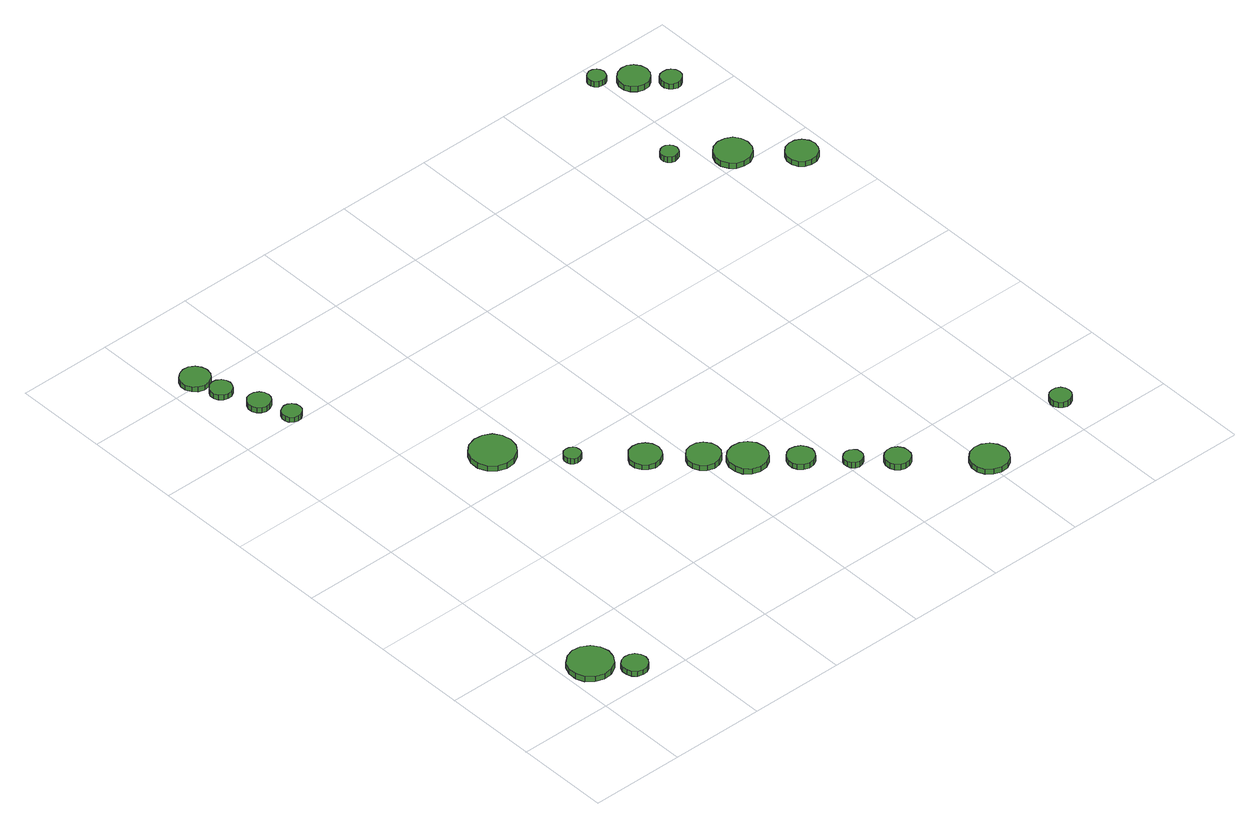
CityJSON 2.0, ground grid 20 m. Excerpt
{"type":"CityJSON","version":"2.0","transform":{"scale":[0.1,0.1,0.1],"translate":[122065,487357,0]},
"CityObjects":{
"tree1":{"type":"SolitaryVegetationObject","attributes":{"function":"something"},"geometry":[{"type":"MultiSurface","lod":"1","boundaries":[[[0,1,2,3,4,5,6,7,8,9,10,11,12,13,14]],[[15,16,17,18,19,20,21,22,23,24,25,26,27,28,29]],[[0,29,28,1]],[[1,28,27,2]],[[2,27,26,3]],[[3,26,25,4]],[[4,25,24,5]],[[5,24,23,6]],[[6,23,22,7]],[[7,22,21,8]],[[8,21,20,9]],[[9,20,19,10]],[[10,19,18,11]],[[11,18,17,12]],[[12,17,16,13]],[[13,16,15,14]],[[14,15,29,0]]]}]},
"tree2":{"type":"SolitaryVegetationObject","attributes":{"function":"something"},"geometry":[{"type":"MultiSurface","lod":"1","boundaries":[[[30,31,32,33,34,35,36,37,38,39,40,41,42,43,44]],[[45,46,47,48,49,50,51,52,53,54,55,56,57,58,59]],[[30,59,58,31]],[[31,58,57,32]],[[32,57,56,33]],[[33,56,55,34]],[[34,55,54,35]],[[35,54,53,36]],[[36,53,52,37]],[[37,52,51,38]],[[38,51,50,39]],[[39,50,49,40]],[[40,49,48,41]],[[41,48,47,42]],[[42,47,46,43]],[[43,46,45,44]],[[44,45,59,30]]]}]},
"tree3":{"type":"SolitaryVegetationObject","attributes":{"function":"something"},"geometry":[{"type":"MultiSurface","lod":"1","boundaries":[[[60,61,62,63,64,65,66,67,68,69,70,71,72,73,74]],[[75,76,77,78,79,80,81,82,83,84,85,86,87,88,89]],[[60,89,88,61]],[[61,88,87,62]],[[62,87,86,63]],[[63,86,85,64]],[[64,85,84,65]],[[65,84,83,66]],[[66,83,82,67]],[[67,82,81,68]],[[68,81,80,69]],[[69,80,79,70]],[[70,79,78,71]],[[71,78,77,72]],[[72,77,76,73]],[[73,76,75,74]],[[74,75,89,60]]]}]},
"tree4":{"type":"SolitaryVegetationObject","attributes":{"function":"something"},"geometry":[{"type":"MultiSurface","lod":"1","boundaries":[[[90,91,92,93,94,95,96,97,98,99,100,101,102,103,104]],[[105,106,107,108,109,110,111,112,113,114,115,116,117,118,119]],[[90,119,118,91]],[[91,118,117,92]],[[92,117,116,93]],[[93,116,115,94]],[[94,115,114,95]],[[95,114,113,96]],[[96,113,112,97]],[[97,112,111,98]],[[98,111,110,99]],[[99,110,109,100]],[[100,109,108,101]],[[101,108,107,102]],[[102,107,106,103]],[[103,106,105,104]],[[104,105,119,90]]]}]},
"tree5":{"type":"SolitaryVegetationObject","attributes":{"function":"something"},"geometry":[{"type":"MultiSurface","lod":"1","boundaries":[[[120,121,122,123,124,125,126,127,128,129,130,131,132,133,134]],[[135,136,137,138,139,140,141,142,143,144,145,146,147,148,149]],[[120,149,148,121]],[[121,148,147,122]],[[122,147,146,123]],[[123,146,145,124]],[[124,145,144,125]],[[125,144,143,126]],[[126,143,142,127]],[[127,142,141,128]],[[128,141,140,129]],[[129,140,139,130]],[[130,139,138,131]],[[131,138,137,132]],[[132,137,136,133]],[[133,136,135,134]],[[134,135,149,120]]]}]},
"tree6":{"type":"SolitaryVegetationObject","attributes":{"function":"something"},"geometry":[{"type":"MultiSurface","lod":"1","boundaries":[[[150,151,152,153,154,155,156,157,158,159,160,161,162,163,164]],[[165,166,167,168,169,170,171,172,173,174,175,176,177,178,179]],[[150,179,178,151]],[[151,178,177,152]],[[152,177,176,153]],[[153,176,175,154]],[[154,175,174,155]],[[155,174,173,156]],[[156,173,172,157]],[[157,172,171,158]],[[158,171,170,159]],[[159,170,169,160]],[[160,169,168,161]],[[161,168,167,162]],[[162,167,166,163]],[[163,166,165,164]],[[164,165,179,150]]]}]},
"tree7":{"type":"SolitaryVegetationObject","attributes":{"function":"something"},"geometry":[{"type":"MultiSurface","lod":"1","boundaries":[[[180,181,182,183,184,185,186,187,188,189,190,191,192,193,194]],[[195,196,197,198,199,200,201,202,203,204,205,206,207,208,209]],[[180,209,208,181]],[[181,208,207,182]],[[182,207,206,183]],[[183,206,205,184]],[[184,205,204,185]],[[185,204,203,186]],[[186,203,202,187]],[[187,202,201,188]],[[188,201,200,189]],[[189,200,199,190]],[[190,199,198,191]],[[191,198,197,192]],[[192,197,196,193]],[[193,196,195,194]],[[194,195,209,180]]]}]},
"tree8":{"type":"SolitaryVegetationObject","attributes":{"function":"something"},"geometry":[{"type":"MultiSurface","lod":"1","boundaries":[[[210,211,212,213,214,215,216,217,218,219,220,221,222,223,224]],[[225,226,227,228,229,230,231,232,233,234,235,236,237,238,239]],[[210,239,238,211]],[[211,238,237,212]],[[212,237,236,213]],[[213,236,235,214]],[[214,235,234,215]],[[215,234,233,216]],[[216,233,232,217]],[[217,232,231,218]],[[218,231,230,219]],[[219,230,229,220]],[[220,229,228,221]],[[221,228,227,222]],[[222,227,226,223]],[[223,226,225,224]],[[224,225,239,210]]]}]},
"tree9":{"type":"SolitaryVegetationObject","attributes":{"function":"something"},"geometry":[{"type":"MultiSurface","lod":"1","boundaries":[[[240,241,242,243,244,245,246,247,248,249,250,251,252,253,254]],[[255,256,257,258,259,260,261,262,263,264,265,266,267,268,269]],[[240,269,268,241]],[[241,268,267,242]],[[242,267,266,243]],[[243,266,265,244]],[[244,265,264,245]],[[245,264,263,246]],[[246,263,262,247]],[[247,262,261,248]],[[248,261,260,249]],[[249,260,259,250]],[[250,259,258,251]],[[251,258,257,252]],[[252,257,256,253]],[[253,256,255,254]],[[254,255,269,240]]]}]},
"tree10":{"type":"SolitaryVegetationObject","attributes":{"function":"something"},"geometry":[{"type":"MultiSurface","lod":"1","boundaries":[[[270,271,272,273,274,275,276,277,278,279,280,281,282,283,284]],[[285,286,287,288,289,290,291,292,293,294,295,296,297,298,299]],[[270,299,298,271]],[[271,298,297,272]],[[272,297,296,273]],[[273,296,295,274]],[[274,295,294,275]],[[275,294,293,276]],[[276,293,292,277]],[[277,292,291,278]],[[278,291,290,279]],[[279,290,289,280]],[[280,289,288,281]],[[281,288,287,282]],[[282,287,286,283]],[[283,286,285,284]],[[284,285,299,270]]]}]},
"tree11":{"type":"SolitaryVegetationObject","attributes":{"function":"something"},"geometry":[{"type":"MultiSurface","lod":"1","boundaries":[[[300,301,302,303,304,305,306,307,308,309,310,311,312,313,314]],[[315,316,317,318,319,320,321,322,323,324,325,326,327,328,329]],[[300,329,328,301]],[[301,328,327,302]],[[302,327,326,303]],[[303,326,325,304]],[[304,325,324,305]],[[305,324,323,306]],[[306,323,322,307]],[[307,322,321,308]],[[308,321,320,309]],[[309,320,319,310]],[[310,319,318,311]],[[311,318,317,312]],[[312,317,316,313]],[[313,316,315,314]],[[314,315,329,300]]]}]},
"tree12":{"type":"SolitaryVegetationObject","attributes":{"function":"something"},"geometry":[{"type":"MultiSurface","lod":"1","boundaries":[[[330,331,332,333,334,335,336,337,338,339,340,341,342,343,344]],[[345,346,347,348,349,350,351,352,353,354,355,356,357,358,359]],[[330,359,358,331]],[[331,358,357,332]],[[332,357,356,333]],[[333,356,355,334]],[[334,355,354,335]],[[335,354,353,336]],[[336,353,352,337]],[[337,352,351,338]],[[338,351,350,339]],[[339,350,349,340]],[[340,349,348,341]],[[341,348,347,342]],[[342,347,346,343]],[[343,346,345,344]],[[344,345,359,330]]]}]},
"tree13":{"type":"SolitaryVegetationObject","attributes":{"function":"something"},"geometry":[{"type":"MultiSurface","lod":"1","boundaries":[[[360,361,362,363,364,365,366,367,368,369,370,371,372,373,374]],[[375,376,377,378,379,380,381,382,383,384,385,386,387,388,389]],[[360,389,388,361]],[[361,388,387,362]],[[362,387,386,363]],[[363,386,385,364]],[[364,385,384,365]],[[365,384,383,366]],[[366,383,382,367]],[[367,382,381,368]],[[368,381,380,369]],[[369,380,379,370]],[[370,379,378,371]],[[371,378,377,372]],[[372,377,376,373]],[[373,376,375,374]],[[374,375,389,360]]]}]},
"tree14":{"type":"SolitaryVegetationObject","attributes":{"function":"something"},"geometry":[{"type":"MultiSurface","lod":"1","boundaries":[[[390,391,392,393,394,395,396,397,398,399,400,401,402,403,404]],[[405,406,407,408,409,410,411,412,413,414,415,416,417,418,419]],[[390,419,418,391]],[[391,418,417,392]],[[392,417,416,393]],[[393,416,415,394]],[[394,415,414,395]],[[395,414,413,396]],[[396,413,412,397]],[[397,412,411,398]],[[398,411,410,399]],[[399,410,409,400]],[[400,409,408,401]],[[401,408,407,402]],[[402,407,406,403]],[[403,406,405,404]],[[404,405,419,390]]]}]},
"tree15":{"type":"SolitaryVegetationObject","attributes":{"function":"something"},"geometry":[{"type":"MultiSurface","lod":"1","boundaries":[[[420,421,422,423,424,425,426,427,428,429,430,431,432,433,434]],[[435,436,437,438,439,440,441,442,443,444,445,446,447,448,449]],[[420,449,448,421]],[[421,448,447,422]],[[422,447,446,423]],[[423,446,445,424]],[[424,445,444,425]],[[425,444,443,426]],[[426,443,442,427]],[[427,442,441,428]],[[428,441,440,429]],[[429,440,439,430]],[[430,439,438,431]],[[431,438,437,432]],[[432,437,436,433]],[[433,436,435,434]],[[434,435,449,420]]]}]},
"tree16":{"type":"SolitaryVegetationObject","attributes":{"function":"something"},"geometry":[{"type":"MultiSurface","lod":"1","boundaries":[[[450,451,452,453,454,455,456,457,458,459,460,461,462,463,464]],[[465,466,467,468,469,470,471,472,473,474,475,476,477,478,479]],[[450,479,478,451]],[[451,478,477,452]],[[452,477,476,453]],[[453,476,475,454]],[[454,475,474,455]],[[455,474,473,456]],[[456,473,472,457]],[[457,472,471,458]],[[458,471,470,459]],[[459,470,469,460]],[[460,469,468,461]],[[461,468,467,462]],[[462,467,466,463]],[[463,466,465,464]],[[464,465,479,450]]]}]},
"tree17":{"type":"SolitaryVegetationObject","attributes":{"function":"something"},"geometry":[{"type":"MultiSurface","lod":"1","boundaries":[[[480,481,482,483,484,485,486,487,488,489,490,491,492,493,494]],[[495,496,497,498,499,500,501,502,503,504,505,506,507,508,509]],[[480,509,508,481]],[[481,508,507,482]],[[482,507,506,483]],[[483,506,505,484]],[[484,505,504,485]],[[485,504,503,486]],[[486,503,502,487]],[[487,502,501,488]],[[488,501,500,489]],[[489,500,499,490]],[[490,499,498,491]],[[491,498,497,492]],[[492,497,496,493]],[[493,496,495,494]],[[494,495,509,480]]]}]},
"tree18":{"type":"SolitaryVegetationObject","attributes":{"function":"something"},"geometry":[{"type":"MultiSurface","lod":"1","boundaries":[[[510,511,512,513,514,515,516,517,518,519,520,521,522,523,524]],[[525,526,527,528,529,530,531,532,533,534,535,536,537,538,539]],[[510,539,538,511]],[[511,538,537,512]],[[512,537,536,513]],[[513,536,535,514]],[[514,535,534,515]],[[515,534,533,516]],[[516,533,532,517]],[[517,532,531,518]],[[518,531,530,519]],[[519,530,529,520]],[[520,529,528,521]],[[521,528,527,522]],[[522,527,526,523]],[[523,526,525,524]],[[524,525,539,510]]]}]},
"tree19":{"type":"SolitaryVegetationObject","attributes":{"function":"something"},"geometry":[{"type":"MultiSurface","lod":"1","boundaries":[[[540,541,542,543,544,545,546,547,548,549,550,551,552,553,554]],[[555,556,557,558,559,560,561,562,563,564,565,566,567,568,569]],[[540,569,568,541]],[[541,568,567,542]],[[542,567,566,543]],[[543,566,565,544]],[[544,565,564,545]],[[545,564,563,546]],[[546,563,562,547]],[[547,562,561,548]],[[548,561,560,549]],[[549,560,559,550]],[[550,559,558,551]],[[551,558,557,552]],[[552,557,556,553]],[[553,556,555,554]],[[554,555,569,540]]]}]},
"tree20":{"type":"SolitaryVegetationObject","attributes":{"function":"something"},"geometry":[{"type":"MultiSurface","lod":"1","boundaries":[[[570,571,572,573,574,575,576,577,578,579,580,581,582,583,584]],[[585,586,587,588,589,590,591,592,593,594,595,596,597,598,599]],[[570,599,598,571]],[[571,598,597,572]],[[572,597,596,573]],[[573,596,595,574]],[[574,595,594,575]],[[575,594,593,576]],[[576,593,592,577]],[[577,592,591,578]],[[578,591,590,579]],[[579,590,589,580]],[[580,589,588,581]],[[581,588,587,582]],[[582,587,586,583]],[[583,586,585,584]],[[584,585,599,570]]]}]},
"tree21":{"type":"SolitaryVegetationObject","attributes":{"function":"something"},"geometry":[{"type":"MultiSurface","lod":"1","boundaries":[[[600,601,602,603,604,605,606,607,608,609,610,611,612,613,614]],[[615,616,617,618,619,620,621,622,623,624,625,626,627,628,629]],[[600,629,628,601]],[[601,628,627,602]],[[602,627,626,603]],[[603,626,625,604]],[[604,625,624,605]],[[605,624,623,606]],[[606,623,622,607]],[[607,622,621,608]],[[608,621,620,609]],[[609,620,619,610]],[[610,619,618,611]],[[611,618,617,612]],[[612,617,616,613]],[[613,616,615,614]],[[614,615,629,600]]]}]},
"tree22":{"type":"SolitaryVegetationObject","attributes":{"function":"something"},"geometry":[{"type":"MultiSurface","lod":"1","boundaries":[[[630,631,632,633,634,635,636,637,638,639,640,641,642,643,644]],[[645,646,647,648,649,650,651,652,653,654,655,656,657,658,659]],[[630,659,658,631]],[[631,658,657,632]],[[632,657,656,633]],[[633,656,655,634]],[[634,655,654,635]],[[635,654,653,636]],[[636,653,652,637]],[[637,652,651,638]],[[638,651,650,639]],[[639,650,649,640]],[[640,649,648,641]],[[641,648,647,642]],[[642,647,646,643]],[[643,646,645,644]],[[644,645,659,630]]]}]}
},
"vertices":[
[99,102,17],[95,121,17],[84,136,17],[67,146,17],[49,148,17],[31,142,17],[16,129,17],[9,112,17],[9,93,17],[16,76,17],[31,63,17],[49,57,17],[67,59,17],[84,68,17],[95,84,17],[95,84,4],[84,68,4],[67,59,4],[49,57,4],[31,63,4],[16,76,4],[9,93,4],[9,112,4],[16,129,4],[31,142,4],[49,148,4],[67,146,4],[84,136,4],[95,121,4],[99,102,4],
[141,45,15],[138,56,15],[132,65,15],[122,70,15],[112,71,15],[101,68,15],[93,61,15],[89,51,15],[89,40,15],[93,30,15],[101,22,15],[112,19,15],[122,20,15],[132,26,15],[138,35,15],[138,35,3],[132,26,3],[122,20,3],[112,19,3],[101,22,3],[93,30,3],[89,40,3],[89,51,3],[93,61,3],[101,68,3],[112,71,3],[122,70,3],[132,65,3],[138,56,3],[141,45,3],
[96,1157,14],[94,1166,14],[89,1174,14],[80,1179,14],[71,1180,14],[62,1177,14],[55,1170,14],[51,1162,14],[51,1152,14],[55,1144,14],[62,1137,14],[71,1134,14],[80,1135,14],[89,1140,14],[94,1148,14],[94,1148,2],[89,1140,2],[80,1135,2],[71,1134,2],[62,1137,2],[55,1144,2],[51,1152,2],[51,1162,2],[55,1170,2],[62,1177,2],[71,1180,2],[80,1179,2],[89,1174,2],[94,1166,2],[96,1157,2],
[88,1212,15],[85,1224,15],[78,1234,15],[67,1241,15],[54,1242,15],[42,1238,15],[33,1230,15],[27,1218,15],[27,1205,15],[33,1194,15],[42,1185,15],[54,1181,15],[67,1183,15],[78,1189,15],[85,1199,15],[85,1199,3],[78,1189,3],[67,1183,3],[54,1181,3],[42,1185,3],[33,1194,3],[27,1205,3],[27,1218,3],[33,1230,3],[42,1238,3],[54,1242,3],[67,1241,3],[78,1234,3],[85,1224,3],[88,1212,3],
[126,1082,14],[124,1092,14],[118,1100,14],[109,1105,14],[100,1106,14],[90,1103,14],[83,1096,14],[79,1087,14],[79,1077,14],[83,1068,14],[90,1062,14],[100,1059,14],[109,1060,14],[118,1065,14],[124,1073,14],[124,1073,2],[118,1065,2],[109,1060,2],[100,1059,2],[90,1062,2],[83,1068,2],[79,1077,2],[79,1087,2],[83,1096,2],[90,1103,2],[100,1106,2],[109,1105,2],[118,1100,2],[124,1092,2],[126,1082,2],
[147,1019,14],[145,1027,14],[140,1034,14],[133,1038,14],[125,1039,14],[117,1036,14],[110,1031,14],[107,1023,14],[107,1015,14],[110,1007,14],[117,1001,14],[125,999,14],[133,999,14],[140,1004,14],[145,1010,14],[145,1010,2],[140,1004,2],[133,999,2],[125,999,2],[117,1001,2],[110,1007,2],[107,1015,2],[107,1023,2],[110,1031,2],[117,1036,2],[125,1039,2],[133,1038,2],[140,1034,2],[145,1027,2],[147,1019,2],
[370,677,21],[366,696,21],[355,712,21],[338,721,21],[319,723,21],[300,717,21],[286,704,21],[278,687,21],[278,667,21],[286,649,21],[300,636,21],[319,630,21],[338,632,21],[355,642,21],[366,658,21],[366,658,8],[355,642,8],[338,632,8],[319,630,8],[300,636,8],[286,649,8],[278,667,8],[278,687,8],[286,704,8],[300,717,8],[319,723,8],[338,721,8],[355,712,8],[366,696,8],[370,677,8],
[450,575,16],[449,582,16],[445,588,16],[438,591,16],[431,592,16],[424,590,16],[419,585,16],[416,579,16],[416,571,16],[419,565,16],[424,560,16],[431,558,16],[438,559,16],[445,562,16],[449,568,16],[449,568,3],[445,562,3],[438,559,3],[431,558,3],[424,560,3],[419,565,3],[416,571,3],[416,579,3],[419,585,3],[424,590,3],[431,592,3],[438,591,3],[445,588,3],[449,582,3],[450,575,3],
[566,483,15],[563,496,15],[555,507,15],[543,514,15],[530,516,15],[517,512,15],[507,502,15],[501,490,15],[501,476,15],[507,464,15],[517,455,15],[530,450,15],[543,452,15],[555,459,15],[563,470,15],[563,470,3],[555,459,3],[543,452,3],[530,450,3],[517,455,3],[507,464,3],[501,476,3],[501,490,3],[507,502,3],[517,512,3],[530,516,3],[543,514,3],[555,507,3],[563,496,3],[566,483,3],
[649,410,15],[646,424,15],[637,436,15],[625,443,15],[611,444,15],[597,440,15],[587,430,15],[581,417,15],[581,403,15],[587,390,15],[597,381,15],[611,376,15],[625,378,15],[637,385,15],[646,396,15],[646,396,2],[637,385,2],[625,378,2],[611,376,2],[597,381,2],[587,390,2],[581,403,2],[581,417,2],[587,430,2],[597,440,2],[611,444,2],[625,443,2],[637,436,2],[646,424,2],[649,410,2],
[714,353,14],[711,369,14],[701,383,14],[687,391,14],[670,393,14],[654,388,14],[641,377,14],[635,361,14],[635,345,14],[641,329,14],[654,318,14],[670,313,14],[687,315,14],[701,323,14],[711,337,14],[711,337,1],[701,323,1],[687,315,1],[670,313,1],[654,318,1],[641,329,1],[635,345,1],[635,361,1],[641,377,1],[654,388,1],[670,393,1],[687,391,1],[701,383,1],[711,369,1],[714,353,1],
[776,287,14],[773,298,14],[766,308,14],[756,313,14],[745,315,14],[734,311,14],[725,303,14],[721,293,14],[721,281,14],[725,271,14],[734,263,14],[745,259,14],[756,260,14],[766,266,14],[773,276,14],[773,276,2],[766,266,2],[756,260,2],[745,259,2],[734,263,2],[725,271,2],[721,281,2],[721,293,2],[725,303,2],[734,311,2],[745,315,2],[756,313,2],[766,308,2],[773,298,2],[776,287,2],
[838,220,14],[837,228,14],[832,234,14],[825,238,14],[817,239,14],[809,236,14],[803,231,14],[800,224,14],[800,216,14],[803,208,14],[809,203,14],[817,200,14],[825,201,14],[832,205,14],[837,212,14],[837,212,1],[832,205,1],[825,201,1],[817,200,1],[809,203,1],[803,208,1],[800,216,1],[800,224,1],[803,231,1],[809,236,1],[817,239,1],[825,238,1],[832,234,1],[837,228,1],[838,220,1],
[907,165,14],[905,175,14],[899,184,14],[889,190,14],[878,191,14],[868,187,14],[860,180,14],[856,170,14],[856,159,14],[860,149,14],[868,142,14],[878,139,14],[889,140,14],[899,145,14],[905,154,14],[905,154,1],[899,145,1],[889,140,1],[878,139,1],[868,142,1],[860,149,1],[856,159,1],[856,170,1],[860,180,1],[868,187,1],[878,191,1],[889,190,1],[899,184,1],[905,175,1],[907,165,1],
[1046,48,15],[1042,64,15],[1033,77,15],[1019,85,15],[1003,87,15],[988,82,15],[976,71,15],[969,56,15],[969,40,15],[976,25,15],[988,15,15],[1003,10,15],[1019,11,15],[1033,19,15],[1042,32,15],[1042,32,3],[1033,19,3],[1019,11,3],[1003,10,3],[988,15,3],[976,25,3],[969,40,3],[969,56,3],[976,71,3],[988,82,3],[1003,87,3],[1019,85,3],[1033,77,3],[1042,64,3],[1046,48,3],
[1246,91,16],[1244,100,16],[1239,108,16],[1231,112,16],[1222,113,16],[1213,111,16],[1206,104,16],[1202,96,16],[1202,87,16],[1206,78,16],[1213,72,16],[1222,69,16],[1231,70,16],[1239,75,16],[1244,82,16],[1244,82,3],[1239,75,3],[1231,70,3],[1222,69,3],[1213,72,3],[1206,78,3],[1202,87,3],[1202,96,3],[1206,104,3],[1213,111,3],[1222,113,3],[1231,112,3],[1239,108,3],[1244,100,3],[1246,91,3],
[1165,1099,24],[1163,1106,24],[1159,1112,24],[1152,1116,24],[1145,1117,24],[1138,1114,24],[1132,1109,24],[1129,1102,24],[1129,1095,24],[1132,1088,24],[1138,1083,24],[1145,1081,24],[1152,1082,24],[1159,1085,24],[1163,1091,24],[1163,1091,11],[1159,1085,11],[1152,1082,11],[1145,1081,11],[1138,1083,11],[1132,1088,11],[1129,1095,11],[1129,1102,11],[1132,1109,11],[1138,1114,11],[1145,1117,11],[1152,1116,11],[1159,1112,11],[1163,1106,11],[1165,1099,11],
[1274,1021,24],[1271,1037,24],[1262,1050,24],[1248,1057,24],[1232,1059,24],[1217,1054,24],[1206,1044,24],[1199,1029,24],[1199,1013,24],[1206,999,24],[1217,988,24],[1232,984,24],[1248,985,24],[1262,993,24],[1271,1006,24],[1271,1006,11],[1262,993,11],[1248,985,11],[1232,984,11],[1217,988,11],[1206,999,11],[1199,1013,11],[1199,1029,11],[1206,1044,11],[1217,1054,11],[1232,1059,11],[1248,1057,11],[1262,1050,11],[1271,1037,11],[1274,1021,11],
[1210,1352,25],[1208,1360,25],[1204,1366,25],[1197,1370,25],[1190,1371,25],[1182,1368,25],[1176,1363,25],[1173,1356,25],[1173,1348,25],[1176,1341,25],[1182,1336,25],[1190,1334,25],[1197,1334,25],[1204,1338,25],[1208,1345,25],[1208,1345,12],[1204,1338,12],[1197,1334,12],[1190,1334,12],[1182,1336,12],[1176,1341,12],[1173,1348,12],[1173,1356,12],[1176,1363,12],[1182,1368,12],[1190,1371,12],[1197,1370,12],[1204,1366,12],[1208,1360,12],[1210,1352,12],
[1365,935,24],[1362,948,24],[1354,959,24],[1342,966,24],[1329,967,24],[1316,963,24],[1306,954,24],[1301,942,24],[1301,928,24],[1306,916,24],[1316,907,24],[1329,903,24],[1342,904,24],[1354,911,24],[1362,922,24],[1362,922,11],[1354,911,11],[1342,904,11],[1329,903,11],[1316,907,11],[1306,916,11],[1301,928,11],[1301,942,11],[1306,954,11],[1316,963,11],[1329,967,11],[1342,966,11],[1354,959,11],[1362,948,11],[1365,935,11],
[1275,1305,25],[1272,1318,25],[1264,1329,25],[1253,1336,25],[1240,1337,25],[1227,1333,25],[1217,1324,25],[1211,1312,25],[1211,1298,25],[1217,1286,25],[1227,1277,25],[1240,1273,25],[1253,1274,25],[1264,1281,25],[1272,1292,25],[1272,1292,12],[1264,1281,12],[1253,1274,12],[1240,1273,12],[1227,1277,12],[1217,1286,12],[1211,1298,12],[1211,1312,12],[1217,1324,12],[1227,1333,12],[1240,1337,12],[1253,1336,12],[1264,1329,12],[1272,1318,12],[1275,1305,12],
[1315,1257,25],[1313,1266,25],[1307,1273,25],[1300,1277,25],[1291,1278,25],[1282,1276,25],[1275,1270,25],[1272,1261,25],[1272,1252,25],[1275,1244,25],[1282,1238,25],[1291,1235,25],[1300,1236,25],[1307,1241,25],[1313,1248,25],[1313,1248,12],[1307,1241,12],[1300,1236,12],[1291,1235,12],[1282,1238,12],[1275,1244,12],[1272,1252,12],[1272,1261,12],[1275,1270,12],[1282,1276,12],[1291,1278,12],[1300,1277,12],[1307,1273,12],[1313,1266,12],[1315,1257,12]
]}
